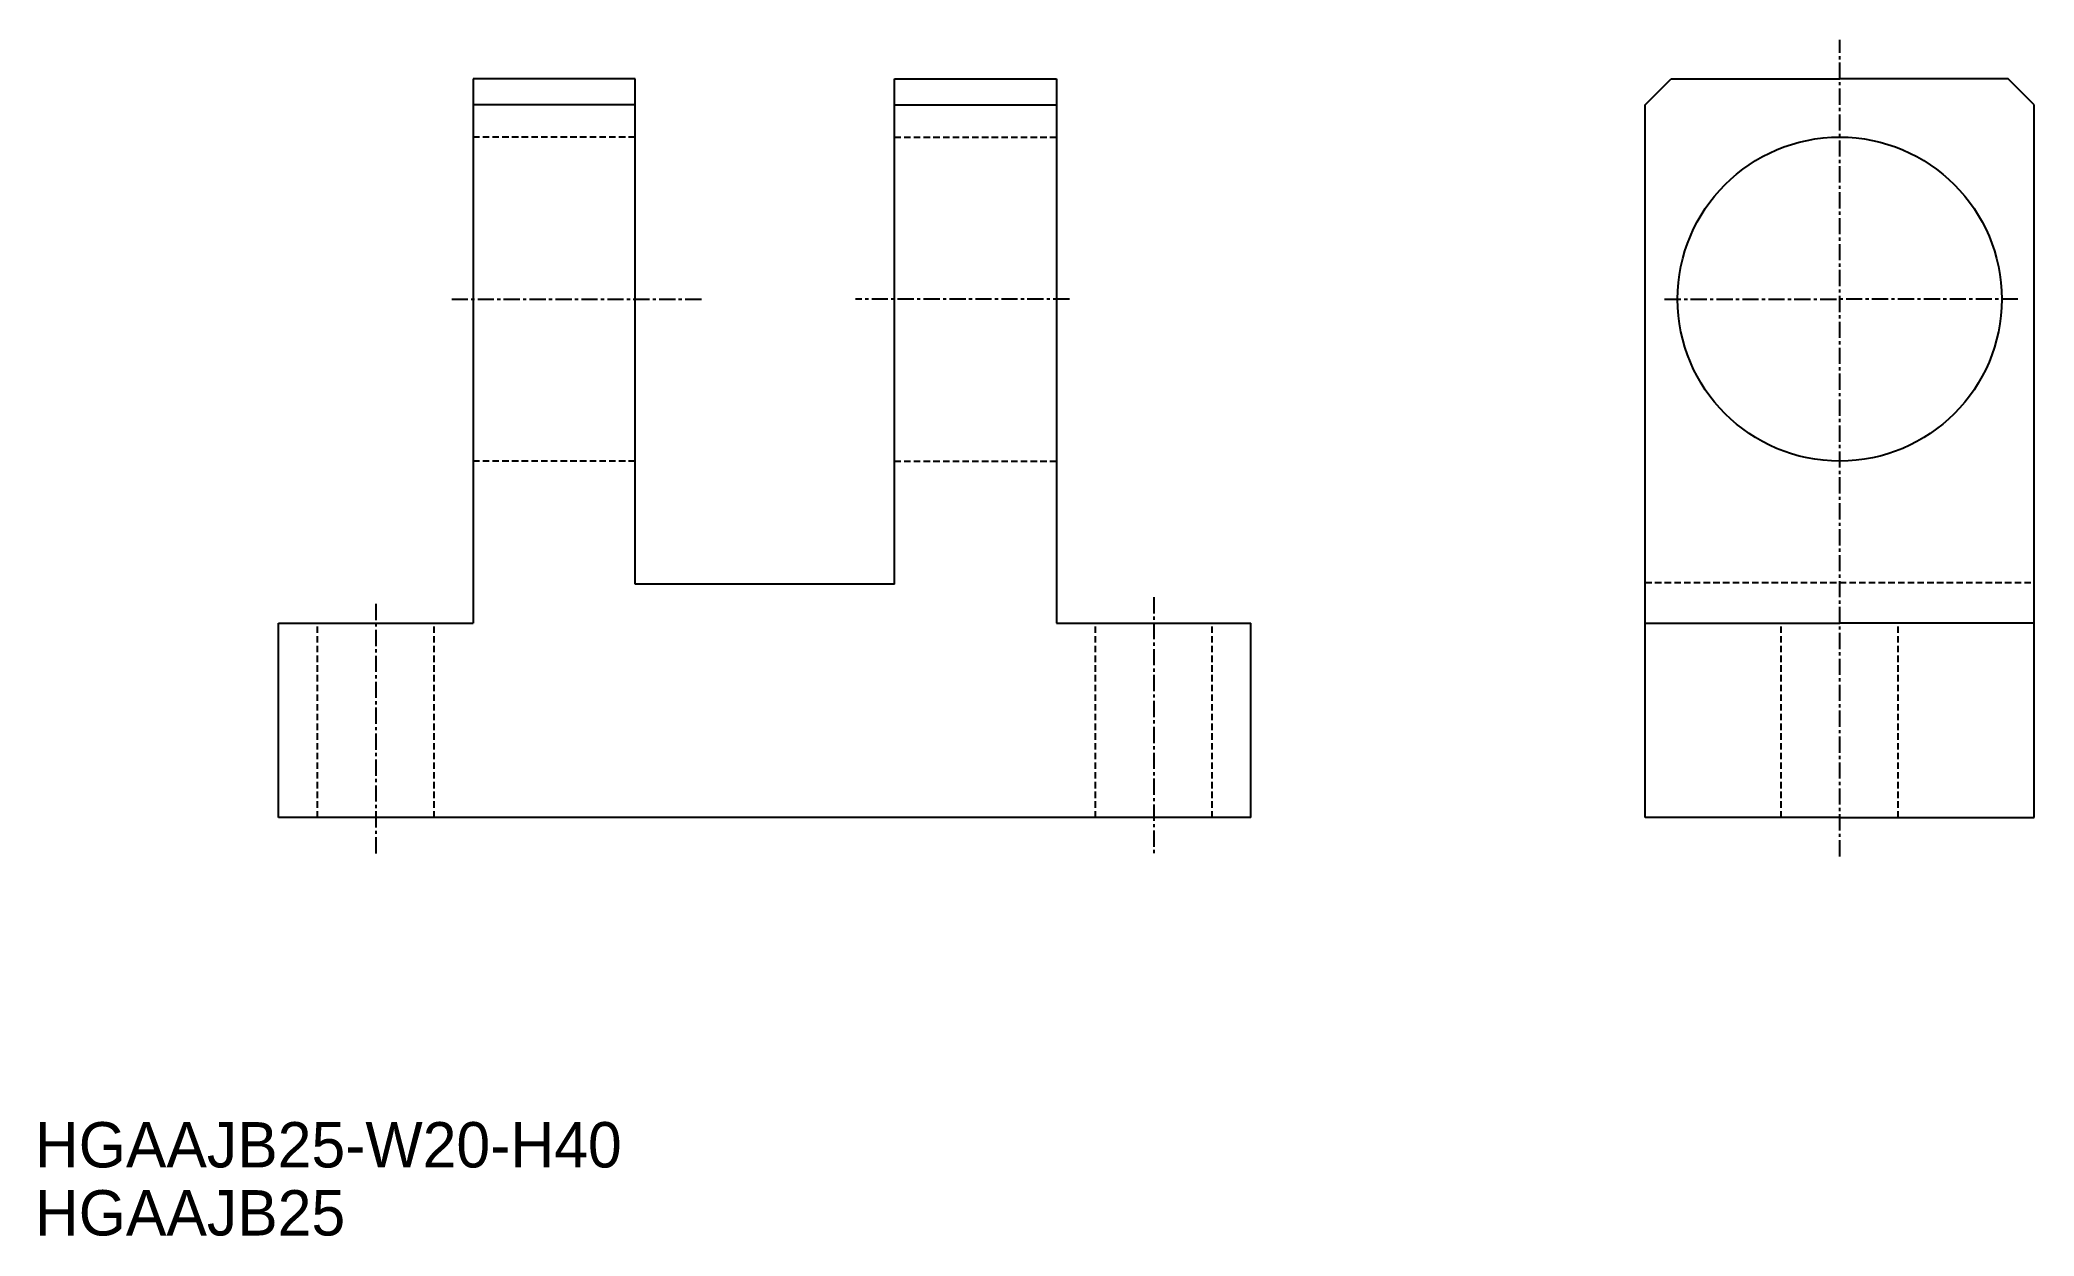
# Model space of a CAD drawing. Extents: x 295 to 448, y 33 to 125.
import ezdxf

# ---------------------------------------------------------------- set-up
doc = ezdxf.new("R2010")
doc.units = 0
doc.linetypes.add('CENTER', pattern=[2, 1.25, -0.25, 0.25, -0.25])
doc.linetypes.add('DASHED', pattern=[0.75, 0.5, -0.25])
doc.layers.get('0').update_dxf_attribs({"linetype": 'CONTINUOUS'})
doc.layers.add('CENTER', color=1, linetype='CENTER')

msp = doc.modelspace()

# ---------------------------------------------------------------- linework, layer by layer
at = {"color": 7, "linetype": 'CONTINUOUS'}
for p, q in [((328.01, 122), (328.01, 80)), ((340.51, 122), (328.01, 122)), ((340.51, 83), (340.51, 122)), ((360.51, 83), (360.51, 122)), ((360.51, 122), (373.01, 122)), ((373.01, 122), (373.01, 80)), ((418.42, 120), (420.42, 122)), ((420.42, 122), (433.42, 122)), ((446.42, 122), (433.42, 122)), ((448.42, 120), (446.42, 122)), ((340.51, 120), (328.01, 120)), ((360.51, 120), (373.01, 120)), ((418.42, 65), (418.42, 120)), ((448.42, 65), (448.42, 120)), ((360.51, 83), (340.51, 83)), ((313.01, 65), (313.01, 80)), ((313.01, 80), (328.01, 80)), ((373.01, 80), (388.01, 80)), ((388.01, 65), (388.01, 80)), ((418.42, 80), (433.42, 80)), ((448.42, 80), (433.42, 80)), ((388.01, 65), (313.01, 65)), ((433.42, 65), (418.42, 65)), ((433.42, 65), (448.42, 65))]:
    msp.add_line(p, q, dxfattribs=at)
at = {"color": 3, "linetype": 'DASHED'}
for p, q in [((340.51, 117.5), (328.01, 117.5)), ((360.51, 117.5), (373.01, 117.5)), ((340.51, 92.5), (328.01, 92.5)), ((360.51, 92.5), (373.01, 92.5)), ((418.42, 83.13), (448.42, 83.13)), ((316.01, 65), (316.01, 80)), ((325.01, 65), (325.01, 80)), ((376.01, 65), (376.01, 80)), ((385.01, 65), (385.01, 80)), ((428.92, 65), (428.92, 80)), ((437.92, 65), (437.92, 80))]:
    msp.add_line(p, q, dxfattribs=at)
at = {"color": 7, "linetype": 'CONTINUOUS'}
msp.add_circle((433.42, 105), 12.5, dxfattribs=at)
at = {"layer": 'CENTER', "color": 1, "linetype": 'CENTER'}
for p, q in [((433.42, 62), (433.42, 125)), ((326.37, 105), (345.87, 105)), ((374.01, 105), (357.51, 105)), ((419.92, 105), (433.42, 105)), ((447.16, 105), (433.42, 105)), ((380.51, 82), (380.51, 62)), ((320.51, 81.48), (320.51, 62))]:
    msp.add_line(p, q, dxfattribs=at)

# ---------------------------------------------------------------- texts
at = {"color": 7, "linetype": 'CONTINUOUS'}
for s, p in [('HGAAJB25-W20-H40', (294.22, 38)), ('HGAAJB25', (294.22, 32.75))]:
    msp.add_text(s, height=3.5, dxfattribs=at).set_placement(p)

doc.saveas('drawing.dxf')
